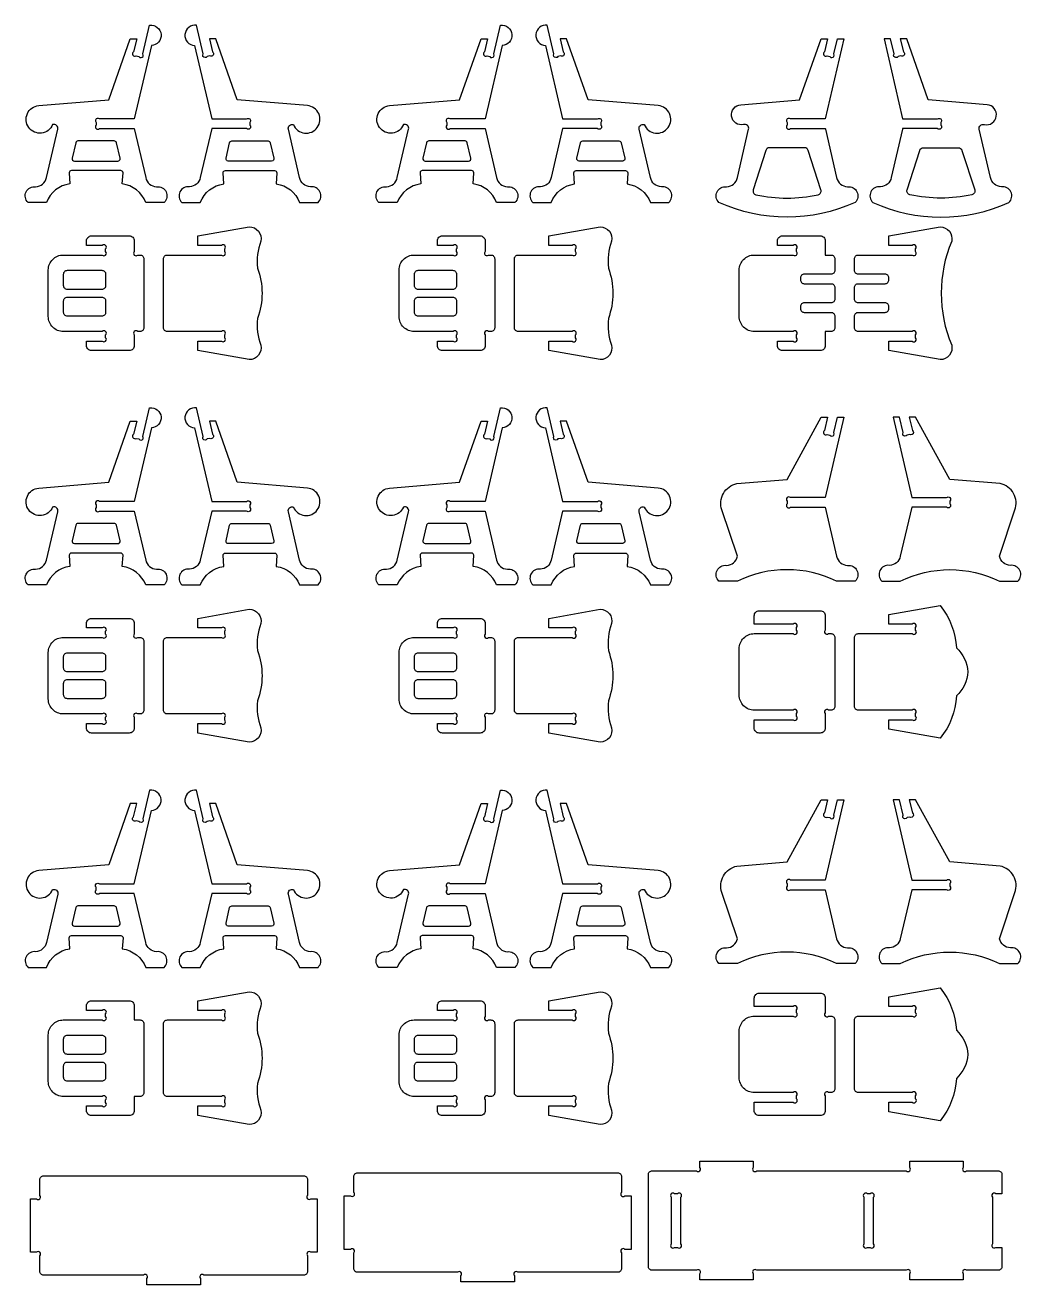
# Model space of a CAD drawing. Extents: x 4838.3 to 4880.7, y 1535.2 to 1561.9.
# Drawn here: x 4838.33 to 4851.35, y 1535.25 to 1551.71 of the extents above; entities that cross this region are included whole.
import ezdxf

# ---------------------------------------------------------------- set-up
doc = ezdxf.new("R2010")
doc.units = 0
doc.header["$MEASUREMENT"] = 0
doc.layers.add('LAYER1', color=18, linetype='CONTINUOUS')

msp = doc.modelspace()

# ---------------------------------------------------------------- linework, layer by layer
at = {"layer": 'LAYER1'}
for points in [[(4839.754, 1550.487), (4839.298, 1550.487, 1), (4839.254, 1550.443), (4839.254, 1550.425), (4839.254, 1550.406, 1), (4839.298, 1550.362), (4839.754, 1550.362), (4839.903, 1549.721, 0.343544), (4840.045, 1549.601, -0.729626), (4840.144, 1549.396), (4839.903, 1549.396, 0.693778), (4839.903, 1549.396, 0.271498), (4839.596, 1549.639), (4839.606, 1549.784, 0.394231), (4839.576, 1549.812), (4838.932, 1549.812, 0.394231), (4838.902, 1549.784), (4838.911, 1549.639, 0.271498), (4838.605, 1549.396), (4838.364, 1549.396, -0.729626), (4838.463, 1549.601, 0.343544), (4838.605, 1549.721), (4838.752, 1550.353, 0.616854), (4838.685, 1550.413, -0.585378), (4838.373, 1550.376, -0.585378), (4838.504, 1550.662), (4839.419, 1550.738), (4839.701, 1551.537), (4839.785, 1551.537), (4839.745, 1551.365, 1), (4839.778, 1551.312), (4839.814, 1551.304, 1), (4839.867, 1551.337), (4839.954, 1551.712, -0.427759), (4840.104, 1551.592, -0.427759), (4839.977, 1551.449)], [(4840.766, 1550.487), (4841.222, 1550.487, -1), (4841.266, 1550.443), (4841.266, 1550.425), (4841.266, 1550.406, -1), (4841.222, 1550.362), (4840.766, 1550.362), (4840.617, 1549.721, -0.343544), (4840.475, 1549.601, 0.729626), (4840.376, 1549.396), (4840.617, 1549.396, -0.693778), (4840.617, 1549.396, -0.271498), (4840.924, 1549.639), (4840.915, 1549.784, -0.394231), (4840.945, 1549.812), (4841.588, 1549.812, -0.394231), (4841.618, 1549.784), (4841.609, 1549.639, -0.271498), (4841.915, 1549.396), (4842.156, 1549.396, 0.729626), (4842.057, 1549.601, -0.343544), (4841.915, 1549.721), (4841.768, 1550.353, -0.616854), (4841.835, 1550.413, 0.585378), (4842.147, 1550.376, 0.585378), (4842.017, 1550.662), (4841.101, 1550.738), (4840.819, 1551.537), (4840.735, 1551.537), (4840.775, 1551.365, -1), (4840.742, 1551.312), (4840.706, 1551.304, -1), (4840.653, 1551.337), (4840.566, 1551.712, 0.427759), (4840.416, 1551.592, 0.427759), (4840.543, 1551.449)], [(4844.342, 1550.487), (4843.886, 1550.487, 1), (4843.842, 1550.443), (4843.842, 1550.425), (4843.842, 1550.406, 1), (4843.886, 1550.362), (4844.342, 1550.362), (4844.491, 1549.721, 0.343544), (4844.633, 1549.601, -0.729626), (4844.732, 1549.396), (4844.491, 1549.396, 0.693778), (4844.491, 1549.396, 0.271498), (4844.185, 1549.639), (4844.194, 1549.784, 0.394231), (4844.164, 1549.812), (4843.52, 1549.812, 0.394231), (4843.49, 1549.784), (4843.5, 1549.639, 0.271498), (4843.193, 1549.396), (4842.952, 1549.396, -0.729626), (4843.051, 1549.601, 0.343544), (4843.193, 1549.721), (4843.34, 1550.353, 0.616854), (4843.274, 1550.413, -0.585378), (4842.961, 1550.376, -0.585378), (4843.092, 1550.662), (4844.007, 1550.738), (4844.29, 1551.537), (4844.374, 1551.537), (4844.334, 1551.365, 1), (4844.367, 1551.312), (4844.402, 1551.304, 1), (4844.455, 1551.337), (4844.543, 1551.712, -0.427759), (4844.692, 1551.592, -0.427759), (4844.565, 1551.449)], [(4845.355, 1550.487), (4845.811, 1550.487, -1), (4845.855, 1550.443), (4845.855, 1550.425), (4845.855, 1550.406, -1), (4845.811, 1550.362), (4845.355, 1550.362), (4845.206, 1549.721, -0.343544), (4845.064, 1549.601, 0.729626), (4844.965, 1549.396), (4845.206, 1549.396, -0.693778), (4845.206, 1549.396, -0.271498), (4845.512, 1549.639), (4845.503, 1549.784, -0.394231), (4845.533, 1549.812), (4846.176, 1549.812, -0.394231), (4846.206, 1549.784), (4846.197, 1549.639, -0.271498), (4846.504, 1549.396), (4846.745, 1549.396, 0.729626), (4846.646, 1549.601, -0.343544), (4846.504, 1549.721), (4846.357, 1550.353, -0.616854), (4846.423, 1550.413, 0.585378), (4846.735, 1550.376, 0.585378), (4846.605, 1550.662), (4845.689, 1550.738), (4845.407, 1551.537), (4845.323, 1551.537), (4845.363, 1551.365, -1), (4845.33, 1551.312), (4845.294, 1551.304, -1), (4845.241, 1551.337), (4845.154, 1551.712, 0.427759), (4845.005, 1551.592, 0.427759), (4845.132, 1551.449)], [(4849.179, 1549.396, -0.216684), (4847.4, 1549.396, -0.729626), (4847.499, 1549.601, 0.343544), (4847.641, 1549.721), (4847.788, 1550.353, 0.616854), (4847.721, 1550.413, -0.432644), (4847.564, 1550.524, -0.432644), (4847.685, 1550.674), (4848.455, 1550.738), (4848.737, 1551.537), (4848.821, 1551.537), (4848.781, 1551.365, 1), (4848.814, 1551.312), (4848.85, 1551.304, 1), (4848.903, 1551.337), (4848.949, 1551.537), (4849.033, 1551.537), (4848.79, 1550.487), (4848.334, 1550.487, 1), (4848.29, 1550.443), (4848.29, 1550.406, 1), (4848.334, 1550.362), (4848.79, 1550.362, 0.04526), (4848.792, 1550.353), (4848.938, 1549.721, 0.343544), (4849.081, 1549.601, -0.729626)], [(4849.412, 1549.396, 0.216684), (4851.192, 1549.396, 0.729626), (4851.093, 1549.601, -0.343544), (4850.951, 1549.721), (4850.804, 1550.353, -0.616854), (4850.871, 1550.413, 0.432644), (4851.027, 1550.524, 0.432644), (4850.906, 1550.674), (4850.137, 1550.738), (4849.855, 1551.537), (4849.771, 1551.537), (4849.811, 1551.365, -1), (4849.778, 1551.312), (4849.742, 1551.304, -1), (4849.689, 1551.337), (4849.642, 1551.537), (4849.558, 1551.537), (4849.802, 1550.487), (4850.258, 1550.487, -1), (4850.302, 1550.443), (4850.302, 1550.406, -1), (4850.258, 1550.362), (4849.802, 1550.362, -0.04526), (4849.8, 1550.353), (4849.653, 1549.721, -0.343544), (4849.511, 1549.601, 0.729626)], [(4839.254, 1550.2), (4839.017, 1550.2, 0.348878), (4838.988, 1550.177), (4838.941, 1549.974, 0.482714), (4838.97, 1549.937), (4839.538, 1549.937, 0.216532), (4839.56, 1549.947, 0.240993), (4839.567, 1549.974), (4839.52, 1550.177, 0.348878), (4839.491, 1550.2)], [(4841.266, 1550.2), (4841.503, 1550.2, -0.348878), (4841.532, 1550.177), (4841.58, 1549.974, -0.482714), (4841.55, 1549.937), (4840.982, 1549.937, -0.216532), (4840.96, 1549.947, -0.240993), (4840.953, 1549.974), (4841, 1550.177, -0.348878), (4841.029, 1550.2)], [(4843.842, 1550.2), (4843.605, 1550.2, 0.348878), (4843.576, 1550.177), (4843.529, 1549.974, 0.482714), (4843.558, 1549.937), (4844.126, 1549.937, 0.216532), (4844.149, 1549.947, 0.240993), (4844.155, 1549.974), (4844.108, 1550.177, 0.348878), (4844.079, 1550.2)], [(4845.855, 1550.2), (4846.092, 1550.2, -0.348878), (4846.121, 1550.177), (4846.168, 1549.974, -0.482714), (4846.139, 1549.937), (4845.571, 1549.937, -0.216532), (4845.548, 1549.947, -0.240993), (4845.541, 1549.974), (4845.589, 1550.177, -0.348878), (4845.618, 1550.2)], [(4848.732, 1549.561), (4848.566, 1550.077, 0.325785), (4848.518, 1550.112), (4848.061, 1550.112, 0.325785), (4848.013, 1550.077), (4847.847, 1549.561, 0.442618), (4847.884, 1549.497, 0.107932), (4848.695, 1549.497, 0.442618)], [(4849.86, 1549.561), (4850.026, 1550.077, -0.325785), (4850.073, 1550.112), (4850.531, 1550.112, -0.325785), (4850.578, 1550.077), (4850.744, 1549.561, -0.442618), (4850.707, 1549.497, -0.107932), (4849.897, 1549.497, -0.442618)], [(4840.136, 1548.209), (4840.136, 1548.659, -0.414214), (4840.186, 1548.709), (4840.892, 1548.709, 1), (4840.936, 1548.753), (4840.936, 1548.79, 1), (4840.892, 1548.834), (4840.586, 1548.834), (4840.586, 1548.959), (4841.257, 1549.077, -0.480696), (4841.408, 1548.89, 0.114725), (4841.365, 1548.538, -0.088383), (4841.424, 1548.209, -0.088383), (4841.365, 1547.88, 0.114725), (4841.408, 1547.529, -0.480696), (4841.257, 1547.341), (4840.586, 1547.459), (4840.586, 1547.584), (4840.892, 1547.584, 1), (4840.936, 1547.628), (4840.936, 1547.665, 1), (4840.892, 1547.709), (4840.186, 1547.709, -0.414214), (4840.136, 1547.759)], [(4844.724, 1548.209), (4844.724, 1548.659, -0.414214), (4844.774, 1548.709), (4845.48, 1548.709, 1), (4845.524, 1548.753), (4845.524, 1548.79, 1), (4845.48, 1548.834), (4845.174, 1548.834), (4845.174, 1548.959), (4845.846, 1549.077, -0.480696), (4845.996, 1548.89, 0.114725), (4845.953, 1548.538, -0.088383), (4846.012, 1548.209, -0.088383), (4845.953, 1547.88, 0.114725), (4845.996, 1547.529, -0.480696), (4845.846, 1547.341), (4845.174, 1547.459), (4845.174, 1547.584), (4845.48, 1547.584, 1), (4845.524, 1547.628), (4845.524, 1547.665, 1), (4845.48, 1547.709), (4844.774, 1547.709, -0.414214), (4844.724, 1547.759)], [(4850.443, 1547.529, -0.480696), (4850.293, 1547.341), (4849.622, 1547.459), (4849.622, 1547.584), (4849.927, 1547.584, 1), (4849.972, 1547.628), (4849.972, 1547.665, 1), (4849.927, 1547.709), (4849.222, 1547.709, -0.414214), (4849.172, 1547.759), (4849.172, 1547.909, -0.414214), (4849.222, 1547.959), (4849.572, 1547.959, 0.414214), (4849.622, 1548.009), (4849.622, 1548.034, 0.414214), (4849.572, 1548.084), (4849.222, 1548.084, -0.414214), (4849.172, 1548.134), (4849.172, 1548.209), (4849.172, 1548.284, -0.414214), (4849.222, 1548.334), (4849.572, 1548.334, 0.414214), (4849.622, 1548.384), (4849.622, 1548.409, 0.414214), (4849.572, 1548.459), (4849.222, 1548.459, -0.414214), (4849.172, 1548.509), (4849.172, 1548.659, -0.414214), (4849.222, 1548.709), (4849.927, 1548.709, 1), (4849.972, 1548.753), (4849.972, 1548.79, 1), (4849.927, 1548.834), (4849.622, 1548.834), (4849.622, 1548.959), (4850.293, 1549.077, -0.480696), (4850.443, 1548.89, 0.200144)], [(4838.825, 1548.709), (4839.335, 1548.709, 1), (4839.379, 1548.753), (4839.379, 1548.79, 1), (4839.335, 1548.834), (4839.129, 1548.834), (4839.129, 1548.894, -0.414214), (4839.194, 1548.959), (4839.688, 1548.959, -0.414214), (4839.754, 1548.894), (4839.754, 1548.753, 1), (4839.798, 1548.709), (4839.829, 1548.709, -0.414214), (4839.879, 1548.659), (4839.879, 1547.759, -0.414214), (4839.829, 1547.709), (4839.798, 1547.709, 1), (4839.754, 1547.665), (4839.754, 1547.525, -0.414214), (4839.688, 1547.459), (4839.194, 1547.459, -0.414214), (4839.129, 1547.525), (4839.129, 1547.584), (4839.335, 1547.584, 1), (4839.379, 1547.628), (4839.379, 1547.665, 1), (4839.335, 1547.709), (4838.825, 1547.709, -0.414214), (4838.629, 1547.905), (4838.629, 1548.513, -0.414214)], [(4843.413, 1548.709), (4843.923, 1548.709, 1), (4843.967, 1548.753), (4843.967, 1548.79, 1), (4843.923, 1548.834), (4843.717, 1548.834), (4843.717, 1548.894, -0.414214), (4843.783, 1548.959), (4844.277, 1548.959, -0.414214), (4844.342, 1548.894), (4844.342, 1548.753, 1), (4844.386, 1548.709), (4844.417, 1548.709, -0.414214), (4844.467, 1548.659), (4844.467, 1547.759, -0.414214), (4844.417, 1547.709), (4844.386, 1547.709, 1), (4844.342, 1547.665), (4844.342, 1547.525, -0.414214), (4844.277, 1547.459), (4843.783, 1547.459, -0.414214), (4843.717, 1547.525), (4843.717, 1547.584), (4843.923, 1547.584, 1), (4843.967, 1547.628), (4843.967, 1547.665, 1), (4843.923, 1547.709), (4843.413, 1547.709, -0.414214), (4843.217, 1547.905), (4843.217, 1548.513, -0.414214)], [(4848.915, 1548.659), (4848.915, 1548.509, -0.414214), (4848.865, 1548.459), (4848.515, 1548.459, 0.414214), (4848.465, 1548.409), (4848.465, 1548.384, 0.414214), (4848.515, 1548.334), (4848.865, 1548.334, -0.414214), (4848.915, 1548.284), (4848.915, 1548.209), (4848.915, 1548.134, -0.414214), (4848.865, 1548.084), (4848.515, 1548.084, 0.414214), (4848.465, 1548.034), (4848.465, 1548.009, 0.414214), (4848.515, 1547.959), (4848.865, 1547.959, -0.414214), (4848.915, 1547.909), (4848.915, 1547.759, -0.414214), (4848.865, 1547.709), (4848.79, 1547.709), (4848.79, 1547.525, -0.414214), (4848.724, 1547.459), (4848.23, 1547.459, -0.414214), (4848.165, 1547.525), (4848.165, 1547.584), (4848.37, 1547.584, 1), (4848.415, 1547.628), (4848.415, 1547.665, 1), (4848.37, 1547.709), (4847.861, 1547.709, -0.414214), (4847.665, 1547.905), (4847.665, 1548.513, -0.414214), (4847.861, 1548.709), (4848.37, 1548.709, 1), (4848.415, 1548.753), (4848.415, 1548.79, 1), (4848.37, 1548.834), (4848.165, 1548.834), (4848.165, 1548.894, -0.414214), (4848.23, 1548.959), (4848.724, 1548.959, -0.414214), (4848.79, 1548.894), (4848.79, 1548.709), (4848.865, 1548.709, -0.414214)], [(4839.379, 1548.459), (4839.379, 1548.309, -0.414214), (4839.329, 1548.259), (4838.879, 1548.259, -0.414214), (4838.829, 1548.309), (4838.829, 1548.459, -0.414214), (4838.879, 1548.509), (4839.329, 1548.509, -0.414214)], [(4843.967, 1548.459), (4843.967, 1548.309, -0.414214), (4843.917, 1548.259), (4843.467, 1548.259, -0.414214), (4843.417, 1548.309), (4843.417, 1548.459, -0.414214), (4843.467, 1548.509), (4843.917, 1548.509, -0.414214)], [(4839.379, 1548.109), (4839.379, 1547.959, -0.414214), (4839.329, 1547.909), (4838.879, 1547.909, -0.414214), (4838.829, 1547.959), (4838.829, 1548.109, -0.414214), (4838.879, 1548.159), (4839.329, 1548.159, -0.414214)], [(4843.967, 1548.109), (4843.967, 1547.959, -0.414214), (4843.917, 1547.909), (4843.467, 1547.909, -0.414214), (4843.417, 1547.959), (4843.417, 1548.109, -0.414214), (4843.467, 1548.159), (4843.917, 1548.159, -0.414214)], [(4839.754, 1545.487), (4839.298, 1545.487, 1), (4839.254, 1545.443), (4839.254, 1545.425), (4839.254, 1545.406, 1), (4839.298, 1545.362), (4839.754, 1545.362), (4839.903, 1544.721, 0.343544), (4840.045, 1544.601, -0.729626), (4840.144, 1544.396), (4839.903, 1544.396, 0.693778), (4839.903, 1544.396, 0.271498), (4839.596, 1544.639), (4839.606, 1544.784, 0.394231), (4839.576, 1544.812), (4838.932, 1544.812, 0.394231), (4838.902, 1544.784), (4838.911, 1544.639, 0.271498), (4838.605, 1544.396), (4838.364, 1544.396, -0.729626), (4838.463, 1544.601, 0.343544), (4838.605, 1544.721), (4838.752, 1545.353, 0.616854), (4838.685, 1545.413, -0.585378), (4838.373, 1545.376, -0.585378), (4838.504, 1545.662), (4839.419, 1545.738), (4839.701, 1546.537), (4839.785, 1546.537), (4839.745, 1546.365, 1), (4839.778, 1546.312), (4839.814, 1546.304, 1), (4839.867, 1546.337), (4839.954, 1546.712, -0.427759), (4840.104, 1546.592, -0.427759), (4839.977, 1546.449)], [(4840.766, 1545.487), (4841.222, 1545.487, -1), (4841.266, 1545.443), (4841.266, 1545.425), (4841.266, 1545.406, -1), (4841.222, 1545.362), (4840.766, 1545.362), (4840.617, 1544.721, -0.343544), (4840.475, 1544.601, 0.729626), (4840.376, 1544.396), (4840.617, 1544.396, -0.693778), (4840.617, 1544.396, -0.271498), (4840.924, 1544.639), (4840.915, 1544.784, -0.394231), (4840.945, 1544.812), (4841.588, 1544.812, -0.394231), (4841.618, 1544.784), (4841.609, 1544.639, -0.271498), (4841.915, 1544.396), (4842.156, 1544.396, 0.729626), (4842.057, 1544.601, -0.343544), (4841.915, 1544.721), (4841.768, 1545.353, -0.616854), (4841.835, 1545.413, 0.585378), (4842.147, 1545.376, 0.585378), (4842.017, 1545.662), (4841.101, 1545.738), (4840.819, 1546.537), (4840.735, 1546.537), (4840.775, 1546.365, -1), (4840.742, 1546.312), (4840.706, 1546.304, -1), (4840.653, 1546.337), (4840.566, 1546.712, 0.427759), (4840.416, 1546.592, 0.427759), (4840.543, 1546.449)], [(4844.342, 1545.487), (4843.886, 1545.487, 1), (4843.842, 1545.443), (4843.842, 1545.425), (4843.842, 1545.406, 1), (4843.886, 1545.362), (4844.342, 1545.362), (4844.491, 1544.721, 0.343544), (4844.633, 1544.601, -0.729626), (4844.732, 1544.396), (4844.491, 1544.396, 0.693778), (4844.491, 1544.396, 0.271498), (4844.185, 1544.639), (4844.194, 1544.784, 0.394231), (4844.164, 1544.812), (4843.52, 1544.812, 0.394231), (4843.49, 1544.784), (4843.5, 1544.639, 0.271498), (4843.193, 1544.396), (4842.952, 1544.396, -0.729626), (4843.051, 1544.601, 0.343544), (4843.193, 1544.721), (4843.34, 1545.353, 0.616854), (4843.274, 1545.413, -0.585378), (4842.961, 1545.376, -0.585378), (4843.092, 1545.662), (4844.007, 1545.738), (4844.29, 1546.537), (4844.374, 1546.537), (4844.334, 1546.365, 1), (4844.367, 1546.312), (4844.402, 1546.304, 1), (4844.455, 1546.337), (4844.543, 1546.712, -0.427759), (4844.692, 1546.592, -0.427759), (4844.565, 1546.449)], [(4845.355, 1545.487), (4845.811, 1545.487, -1), (4845.855, 1545.443), (4845.855, 1545.425), (4845.855, 1545.406, -1), (4845.811, 1545.362), (4845.355, 1545.362), (4845.206, 1544.721, -0.343544), (4845.064, 1544.601, 0.729626), (4844.965, 1544.396), (4845.206, 1544.396, -0.693778), (4845.206, 1544.396, -0.271498), (4845.512, 1544.639), (4845.503, 1544.784, -0.394231), (4845.533, 1544.812), (4846.176, 1544.812, -0.394231), (4846.206, 1544.784), (4846.197, 1544.639, -0.271498), (4846.504, 1544.396), (4846.745, 1544.396, 0.729626), (4846.646, 1544.601, -0.343544), (4846.504, 1544.721), (4846.357, 1545.353, -0.616854), (4846.423, 1545.413, 0.585378), (4846.735, 1545.376, 0.585378), (4846.605, 1545.662), (4845.689, 1545.738), (4845.407, 1546.537), (4845.323, 1546.537), (4845.363, 1546.365, -1), (4845.33, 1546.312), (4845.294, 1546.304, -1), (4845.241, 1546.337), (4845.154, 1546.712, 0.427759), (4845.005, 1546.592, 0.427759), (4845.132, 1546.449)], [(4848.79, 1545.537), (4848.334, 1545.537, 1), (4848.29, 1545.493), (4848.29, 1545.475), (4848.29, 1545.456, 1), (4848.334, 1545.412), (4848.79, 1545.412), (4848.938, 1544.771, 0.343544), (4849.081, 1544.651, -0.729626), (4849.179, 1544.446), (4848.938, 1544.446, 0.230289), (4847.641, 1544.446), (4847.4, 1544.446, -0.729626), (4847.499, 1544.651, 0.343544), (4847.641, 1544.771), (4847.438, 1545.376, -0.456332), (4847.634, 1545.72), (4848.29, 1545.775), (4848.737, 1546.587), (4848.821, 1546.587), (4848.781, 1546.415, 1), (4848.814, 1546.362), (4848.85, 1546.354, 1), (4848.903, 1546.387), (4848.949, 1546.587), (4849.033, 1546.587)], [(4849.92, 1545.537), (4850.376, 1545.537, -1), (4850.42, 1545.493), (4850.42, 1545.475), (4850.42, 1545.456, -1), (4850.376, 1545.412), (4849.92, 1545.412), (4849.771, 1544.771, -0.343544), (4849.629, 1544.651, 0.729626), (4849.53, 1544.446), (4849.771, 1544.446, -0.230289), (4851.069, 1544.446), (4851.31, 1544.446, 0.729626), (4851.211, 1544.651, -0.343544), (4851.069, 1544.771), (4851.271, 1545.376, 0.456332), (4851.076, 1545.72), (4850.42, 1545.775), (4849.972, 1546.587), (4849.889, 1546.587), (4849.929, 1546.415, -1), (4849.895, 1546.362), (4849.86, 1546.354, -1), (4849.807, 1546.387), (4849.76, 1546.587), (4849.676, 1546.587)], [(4839.254, 1545.2), (4839.017, 1545.2, 0.348878), (4838.988, 1545.177), (4838.941, 1544.974, 0.482714), (4838.97, 1544.937), (4839.538, 1544.937, 0.216532), (4839.56, 1544.947, 0.240993), (4839.567, 1544.974), (4839.52, 1545.177, 0.348878), (4839.491, 1545.2)], [(4841.266, 1545.2), (4841.503, 1545.2, -0.348878), (4841.532, 1545.177), (4841.58, 1544.974, -0.482714), (4841.55, 1544.937), (4840.982, 1544.937, -0.216532), (4840.96, 1544.947, -0.240993), (4840.953, 1544.974), (4841, 1545.177, -0.348878), (4841.029, 1545.2)], [(4843.842, 1545.2), (4843.605, 1545.2, 0.348878), (4843.576, 1545.177), (4843.529, 1544.974, 0.482714), (4843.558, 1544.937), (4844.126, 1544.937, 0.216532), (4844.149, 1544.947, 0.240993), (4844.155, 1544.974), (4844.108, 1545.177, 0.348878), (4844.079, 1545.2)], [(4845.855, 1545.2), (4846.092, 1545.2, -0.348878), (4846.121, 1545.177), (4846.168, 1544.974, -0.482714), (4846.139, 1544.937), (4845.571, 1544.937, -0.216532), (4845.548, 1544.947, -0.240993), (4845.541, 1544.974), (4845.589, 1545.177, -0.348878), (4845.618, 1545.2)], [(4850.293, 1542.391), (4849.622, 1542.509), (4849.622, 1542.634), (4849.927, 1542.634, 1), (4849.972, 1542.678), (4849.972, 1542.715, 1), (4849.927, 1542.759), (4849.222, 1542.759, -0.414214), (4849.172, 1542.809), (4849.172, 1543.259), (4849.172, 1543.709, -0.414214), (4849.222, 1543.759), (4849.927, 1543.759, 1), (4849.972, 1543.803), (4849.972, 1543.84, 1), (4849.927, 1543.884), (4849.622, 1543.884), (4849.622, 1544.009), (4850.293, 1544.127, -0.157436), (4850.505, 1543.574, -0.191506), (4850.653, 1543.259, -0.191506), (4850.505, 1542.944, -0.157436)], [(4838.825, 1543.709), (4839.335, 1543.709, 1), (4839.379, 1543.753), (4839.379, 1543.79, 1), (4839.335, 1543.834), (4839.129, 1543.834), (4839.129, 1543.894, -0.414214), (4839.194, 1543.959), (4839.688, 1543.959, -0.414214), (4839.754, 1543.894), (4839.754, 1543.753, 1), (4839.798, 1543.709), (4839.829, 1543.709, -0.414214), (4839.879, 1543.659), (4839.879, 1542.759, -0.414214), (4839.829, 1542.709), (4839.798, 1542.709, 1), (4839.754, 1542.665), (4839.754, 1542.525, -0.414214), (4839.688, 1542.459), (4839.194, 1542.459, -0.414214), (4839.129, 1542.525), (4839.129, 1542.584), (4839.335, 1542.584, 1), (4839.379, 1542.628), (4839.379, 1542.665, 1), (4839.335, 1542.709), (4838.825, 1542.709, -0.414214), (4838.629, 1542.905), (4838.629, 1543.513, -0.414214)], [(4840.136, 1543.209), (4840.136, 1543.659, -0.414214), (4840.186, 1543.709), (4840.892, 1543.709, 1), (4840.936, 1543.753), (4840.936, 1543.79, 1), (4840.892, 1543.834), (4840.586, 1543.834), (4840.586, 1543.959), (4841.257, 1544.077, -0.480696), (4841.408, 1543.89, 0.114725), (4841.365, 1543.538, -0.088383), (4841.424, 1543.209, -0.088383), (4841.365, 1542.88, 0.114725), (4841.408, 1542.529, -0.480696), (4841.257, 1542.341), (4840.586, 1542.459), (4840.586, 1542.584), (4840.892, 1542.584, 1), (4840.936, 1542.628), (4840.936, 1542.665, 1), (4840.892, 1542.709), (4840.186, 1542.709, -0.414214), (4840.136, 1542.759)], [(4843.413, 1543.709), (4843.923, 1543.709, 1), (4843.967, 1543.753), (4843.967, 1543.79, 1), (4843.923, 1543.834), (4843.717, 1543.834), (4843.717, 1543.894, -0.414214), (4843.783, 1543.959), (4844.277, 1543.959, -0.414214), (4844.342, 1543.894), (4844.342, 1543.753, 1), (4844.386, 1543.709), (4844.417, 1543.709, -0.414214), (4844.467, 1543.659), (4844.467, 1542.759, -0.414214), (4844.417, 1542.709), (4844.386, 1542.709, 1), (4844.342, 1542.665), (4844.342, 1542.525, -0.414214), (4844.277, 1542.459), (4843.783, 1542.459, -0.414214), (4843.717, 1542.525), (4843.717, 1542.584), (4843.923, 1542.584, 1), (4843.967, 1542.628), (4843.967, 1542.665, 1), (4843.923, 1542.709), (4843.413, 1542.709, -0.414214), (4843.217, 1542.905), (4843.217, 1543.513, -0.414214)], [(4844.724, 1543.209), (4844.724, 1543.659, -0.414214), (4844.774, 1543.709), (4845.48, 1543.709, 1), (4845.524, 1543.753), (4845.524, 1543.79, 1), (4845.48, 1543.834), (4845.174, 1543.834), (4845.174, 1543.959), (4845.846, 1544.077, -0.480696), (4845.996, 1543.89, 0.114725), (4845.953, 1543.538, -0.088383), (4846.012, 1543.209, -0.088383), (4845.953, 1542.88, 0.114725), (4845.996, 1542.529, -0.480696), (4845.846, 1542.341), (4845.174, 1542.459), (4845.174, 1542.584), (4845.48, 1542.584, 1), (4845.524, 1542.628), (4845.524, 1542.665, 1), (4845.48, 1542.709), (4844.774, 1542.709, -0.414214), (4844.724, 1542.759)], [(4847.861, 1543.759), (4848.37, 1543.759, 1), (4848.415, 1543.803), (4848.415, 1543.84, 1), (4848.37, 1543.884), (4847.861, 1543.884), (4847.861, 1543.994, -0.414214), (4847.926, 1544.059), (4848.724, 1544.059, -0.414214), (4848.79, 1543.994), (4848.79, 1543.803, 1), (4848.834, 1543.759), (4848.865, 1543.759, -0.414214), (4848.915, 1543.709), (4848.915, 1542.809, -0.414214), (4848.865, 1542.759), (4848.834, 1542.759, 1), (4848.79, 1542.715), (4848.79, 1542.525, -0.414214), (4848.724, 1542.459), (4847.926, 1542.459, -0.414214), (4847.861, 1542.525), (4847.861, 1542.634), (4848.37, 1542.634, 1), (4848.415, 1542.678), (4848.415, 1542.715, 1), (4848.37, 1542.759), (4847.861, 1542.759, -0.414214), (4847.665, 1542.955), (4847.665, 1543.563, -0.414214)], [(4839.379, 1543.459), (4839.379, 1543.309, -0.414214), (4839.329, 1543.259), (4838.879, 1543.259, -0.414214), (4838.829, 1543.309), (4838.829, 1543.459, -0.414214), (4838.879, 1543.509), (4839.329, 1543.509, -0.414214)], [(4843.967, 1543.459), (4843.967, 1543.309, -0.414214), (4843.917, 1543.259), (4843.467, 1543.259, -0.414214), (4843.417, 1543.309), (4843.417, 1543.459, -0.414214), (4843.467, 1543.509), (4843.917, 1543.509, -0.414214)], [(4839.379, 1543.109), (4839.379, 1542.959, -0.414214), (4839.329, 1542.909), (4838.879, 1542.909, -0.414214), (4838.829, 1542.959), (4838.829, 1543.109, -0.414214), (4838.879, 1543.159), (4839.329, 1543.159, -0.414214)], [(4843.967, 1543.109), (4843.967, 1542.959, -0.414214), (4843.917, 1542.909), (4843.467, 1542.909, -0.414214), (4843.417, 1542.959), (4843.417, 1543.109, -0.414214), (4843.467, 1543.159), (4843.917, 1543.159, -0.414214)], [(4839.754, 1540.362), (4839.298, 1540.362, -1), (4839.254, 1540.406), (4839.254, 1540.443, -1), (4839.298, 1540.487), (4839.754, 1540.487), (4839.977, 1541.449, 0.427759), (4840.104, 1541.592, 0.427759), (4839.954, 1541.712), (4839.867, 1541.337, -1), (4839.814, 1541.304), (4839.778, 1541.312, -1), (4839.745, 1541.365), (4839.785, 1541.537), (4839.701, 1541.537), (4839.419, 1540.738), (4838.504, 1540.662, 0.585378), (4838.373, 1540.376, 0.585378), (4838.685, 1540.413, -0.616854), (4838.752, 1540.353), (4838.605, 1539.721, -0.343544), (4838.463, 1539.601, 0.729626), (4838.364, 1539.396), (4838.605, 1539.396, -0.271498), (4838.911, 1539.639), (4838.902, 1539.784, -0.394231), (4838.932, 1539.812), (4839.576, 1539.812, -0.394231), (4839.606, 1539.784), (4839.596, 1539.639, -0.271498), (4839.903, 1539.396, -0.693778), (4839.903, 1539.396), (4840.144, 1539.396, 0.729626), (4840.045, 1539.601, -0.343544), (4839.903, 1539.721)], [(4840.766, 1540.487), (4841.222, 1540.487, -1), (4841.266, 1540.443), (4841.266, 1540.425), (4841.266, 1540.406, -1), (4841.222, 1540.362), (4840.766, 1540.362), (4840.617, 1539.721, -0.343544), (4840.475, 1539.601, 0.729626), (4840.376, 1539.396), (4840.617, 1539.396, -0.693778), (4840.617, 1539.396, -0.271498), (4840.924, 1539.639), (4840.915, 1539.784, -0.394231), (4840.945, 1539.812), (4841.588, 1539.812, -0.394231), (4841.618, 1539.784), (4841.609, 1539.639, -0.271498), (4841.915, 1539.396), (4842.156, 1539.396, 0.729626), (4842.057, 1539.601, -0.343544), (4841.915, 1539.721), (4841.768, 1540.353, -0.616854), (4841.835, 1540.413, 0.585378), (4842.147, 1540.376, 0.585378), (4842.017, 1540.662), (4841.101, 1540.738), (4840.819, 1541.537), (4840.735, 1541.537), (4840.775, 1541.365, -1), (4840.742, 1541.312), (4840.706, 1541.304, -1), (4840.653, 1541.337), (4840.566, 1541.712, 0.427759), (4840.416, 1541.592, 0.427759), (4840.543, 1541.449)], [(4844.342, 1540.487), (4843.886, 1540.487, 1), (4843.842, 1540.443), (4843.842, 1540.425), (4843.842, 1540.406, 1), (4843.886, 1540.362), (4844.342, 1540.362), (4844.491, 1539.721, 0.343544), (4844.633, 1539.601, -0.729626), (4844.732, 1539.396), (4844.491, 1539.396, 0.693778), (4844.491, 1539.396, 0.271498), (4844.185, 1539.639), (4844.194, 1539.784, 0.394231), (4844.164, 1539.812), (4843.52, 1539.812, 0.394231), (4843.49, 1539.784), (4843.5, 1539.639, 0.271498), (4843.193, 1539.396), (4842.952, 1539.396, -0.729626), (4843.051, 1539.601, 0.343544), (4843.193, 1539.721), (4843.34, 1540.353, 0.616854), (4843.274, 1540.413, -0.585378), (4842.961, 1540.376, -0.585378), (4843.092, 1540.662), (4844.007, 1540.738), (4844.29, 1541.537), (4844.374, 1541.537), (4844.334, 1541.365, 1), (4844.367, 1541.312), (4844.402, 1541.304, 1), (4844.455, 1541.337), (4844.543, 1541.712, -0.427759), (4844.692, 1541.592, -0.427759), (4844.565, 1541.449)], [(4845.355, 1540.487), (4845.811, 1540.487, -1), (4845.855, 1540.443), (4845.855, 1540.425), (4845.855, 1540.406, -1), (4845.811, 1540.362), (4845.355, 1540.362), (4845.206, 1539.721, -0.343544), (4845.064, 1539.601, 0.729626), (4844.965, 1539.396), (4845.206, 1539.396, -0.693778), (4845.206, 1539.396, -0.271498), (4845.512, 1539.639), (4845.503, 1539.784, -0.394231), (4845.533, 1539.812), (4846.176, 1539.812, -0.394231), (4846.206, 1539.784), (4846.197, 1539.639, -0.271498), (4846.504, 1539.396), (4846.745, 1539.396, 0.729626), (4846.646, 1539.601, -0.343544), (4846.504, 1539.721), (4846.357, 1540.353, -0.616854), (4846.423, 1540.413, 0.585378), (4846.735, 1540.376, 0.585378), (4846.605, 1540.662), (4845.689, 1540.738), (4845.407, 1541.537), (4845.323, 1541.537), (4845.363, 1541.365, -1), (4845.33, 1541.312), (4845.294, 1541.304, -1), (4845.241, 1541.337), (4845.154, 1541.712, 0.427759), (4845.005, 1541.592, 0.427759), (4845.132, 1541.449)], [(4848.79, 1540.537), (4848.334, 1540.537, 1), (4848.29, 1540.493), (4848.29, 1540.475), (4848.29, 1540.456, 1), (4848.334, 1540.412), (4848.79, 1540.412), (4848.938, 1539.771, 0.343544), (4849.081, 1539.651, -0.729626), (4849.179, 1539.446), (4848.938, 1539.446, 0.230289), (4847.641, 1539.446), (4847.4, 1539.446, -0.729626), (4847.499, 1539.651, 0.343544), (4847.641, 1539.771), (4847.438, 1540.376, -0.456332), (4847.634, 1540.72), (4848.29, 1540.775), (4848.737, 1541.587), (4848.821, 1541.587), (4848.781, 1541.415, 1), (4848.814, 1541.362), (4848.85, 1541.354, 1), (4848.903, 1541.387), (4848.949, 1541.587), (4849.033, 1541.587)], [(4849.92, 1540.537), (4850.376, 1540.537, -1), (4850.42, 1540.493), (4850.42, 1540.475), (4850.42, 1540.456, -1), (4850.376, 1540.412), (4849.92, 1540.412), (4849.771, 1539.771, -0.343544), (4849.629, 1539.651, 0.729626), (4849.53, 1539.446), (4849.771, 1539.446, -0.230289), (4851.069, 1539.446), (4851.31, 1539.446, 0.729626), (4851.211, 1539.651, -0.343544), (4851.069, 1539.771), (4851.271, 1540.376, 0.456332), (4851.076, 1540.72), (4850.42, 1540.775), (4849.972, 1541.587), (4849.889, 1541.587), (4849.929, 1541.415, -1), (4849.895, 1541.362), (4849.86, 1541.354, -1), (4849.807, 1541.387), (4849.76, 1541.587), (4849.676, 1541.587)], [(4839.254, 1540.2), (4839.017, 1540.2, 0.348878), (4838.988, 1540.177), (4838.941, 1539.974, 0.482714), (4838.97, 1539.937), (4839.538, 1539.937, 0.216532), (4839.56, 1539.947, 0.240993), (4839.567, 1539.974), (4839.52, 1540.177, 0.348878), (4839.491, 1540.2)], [(4841.266, 1540.2), (4841.503, 1540.2, -0.348878), (4841.532, 1540.177), (4841.58, 1539.974, -0.482714), (4841.55, 1539.937), (4840.982, 1539.937, -0.216532), (4840.96, 1539.947, -0.240993), (4840.953, 1539.974), (4841, 1540.177, -0.348878), (4841.029, 1540.2)], [(4843.842, 1540.2), (4843.605, 1540.2, 0.348878), (4843.576, 1540.177), (4843.529, 1539.974, 0.482714), (4843.558, 1539.937), (4844.126, 1539.937, 0.216532), (4844.149, 1539.947, 0.240993), (4844.155, 1539.974), (4844.108, 1540.177, 0.348878), (4844.079, 1540.2)], [(4845.855, 1540.2), (4846.092, 1540.2, -0.348878), (4846.121, 1540.177), (4846.168, 1539.974, -0.482714), (4846.139, 1539.937), (4845.571, 1539.937, -0.216532), (4845.548, 1539.947, -0.240993), (4845.541, 1539.974), (4845.589, 1540.177, -0.348878), (4845.618, 1540.2)], [(4840.136, 1538.209), (4840.136, 1538.659, -0.414214), (4840.186, 1538.709), (4840.892, 1538.709, 1), (4840.936, 1538.753), (4840.936, 1538.79, 1), (4840.892, 1538.834), (4840.586, 1538.834), (4840.586, 1538.959), (4841.257, 1539.077, -0.480696), (4841.408, 1538.89, 0.114725), (4841.365, 1538.538, -0.088383), (4841.424, 1538.209, -0.088383), (4841.365, 1537.88, 0.114725), (4841.408, 1537.529, -0.480696), (4841.257, 1537.341), (4840.586, 1537.459), (4840.586, 1537.584), (4840.892, 1537.584, 1), (4840.936, 1537.628), (4840.936, 1537.665, 1), (4840.892, 1537.709), (4840.186, 1537.709, -0.414214), (4840.136, 1537.759)], [(4844.724, 1538.209), (4844.724, 1538.659, -0.414214), (4844.774, 1538.709), (4845.48, 1538.709, 1), (4845.524, 1538.753), (4845.524, 1538.79, 1), (4845.48, 1538.834), (4845.174, 1538.834), (4845.174, 1538.959), (4845.846, 1539.077, -0.480696), (4845.996, 1538.89, 0.114725), (4845.953, 1538.538, -0.088383), (4846.012, 1538.209, -0.088383), (4845.953, 1537.88, 0.114725), (4845.996, 1537.529, -0.480696), (4845.846, 1537.341), (4845.174, 1537.459), (4845.174, 1537.584), (4845.48, 1537.584, 1), (4845.524, 1537.628), (4845.524, 1537.665, 1), (4845.48, 1537.709), (4844.774, 1537.709, -0.414214), (4844.724, 1537.759)], [(4847.861, 1538.759), (4848.37, 1538.759, 1), (4848.415, 1538.803), (4848.415, 1538.84, 1), (4848.37, 1538.884), (4847.861, 1538.884), (4847.861, 1538.994, -0.414214), (4847.926, 1539.059), (4848.724, 1539.059, -0.414214), (4848.79, 1538.994), (4848.79, 1538.803, 1), (4848.834, 1538.759), (4848.865, 1538.759, -0.414214), (4848.915, 1538.709), (4848.915, 1537.809, -0.414214), (4848.865, 1537.759), (4848.834, 1537.759, 1), (4848.79, 1537.715), (4848.79, 1537.525, -0.414214), (4848.724, 1537.459), (4847.926, 1537.459, -0.414214), (4847.861, 1537.525), (4847.861, 1537.634), (4848.37, 1537.634, 1), (4848.415, 1537.678), (4848.415, 1537.715, 1), (4848.37, 1537.759), (4847.861, 1537.759, -0.414214), (4847.665, 1537.955), (4847.665, 1538.563, -0.414214)], [(4850.293, 1537.391), (4849.622, 1537.509), (4849.622, 1537.634), (4849.927, 1537.634, 1), (4849.972, 1537.678), (4849.972, 1537.715, 1), (4849.927, 1537.759), (4849.222, 1537.759, -0.414214), (4849.172, 1537.809), (4849.172, 1538.259), (4849.172, 1538.709, -0.414214), (4849.222, 1538.759), (4849.927, 1538.759, 1), (4849.972, 1538.803), (4849.972, 1538.84, 1), (4849.927, 1538.884), (4849.622, 1538.884), (4849.622, 1539.009), (4850.293, 1539.127, -0.157436), (4850.505, 1538.574, -0.191506), (4850.653, 1538.259, -0.191506), (4850.505, 1537.944, -0.157436)], [(4838.825, 1538.709), (4839.335, 1538.709, 1), (4839.379, 1538.753), (4839.379, 1538.79, 1), (4839.335, 1538.834), (4839.129, 1538.834), (4839.129, 1538.894, -0.414214), (4839.194, 1538.959), (4839.688, 1538.959, -0.414214), (4839.754, 1538.894), (4839.754, 1538.709), (4839.829, 1538.709, -0.414214), (4839.879, 1538.659), (4839.879, 1537.759, -0.414214), (4839.829, 1537.709), (4839.754, 1537.709), (4839.754, 1537.525, -0.414214), (4839.688, 1537.459), (4839.194, 1537.459, -0.414214), (4839.129, 1537.525), (4839.129, 1537.584), (4839.335, 1537.584, 1), (4839.379, 1537.628), (4839.379, 1537.665, 1), (4839.335, 1537.709), (4838.825, 1537.709, -0.414214), (4838.629, 1537.905), (4838.629, 1538.513, -0.414214)], [(4843.413, 1538.709), (4843.923, 1538.709, 1), (4843.967, 1538.753), (4843.967, 1538.79, 1), (4843.923, 1538.834), (4843.717, 1538.834), (4843.717, 1538.894, -0.414214), (4843.783, 1538.959), (4844.277, 1538.959, -0.414214), (4844.342, 1538.894), (4844.342, 1538.753, 1), (4844.386, 1538.709), (4844.417, 1538.709, -0.414214), (4844.467, 1538.659), (4844.467, 1537.759, -0.414214), (4844.417, 1537.709), (4844.386, 1537.709, 1), (4844.342, 1537.665), (4844.342, 1537.525, -0.414214), (4844.277, 1537.459), (4843.783, 1537.459, -0.414214), (4843.717, 1537.525), (4843.717, 1537.584), (4843.923, 1537.584, 1), (4843.967, 1537.628), (4843.967, 1537.665, 1), (4843.923, 1537.709), (4843.413, 1537.709, -0.414214), (4843.217, 1537.905), (4843.217, 1538.513, -0.414214)], [(4839.379, 1538.459), (4839.379, 1538.309, -0.414214), (4839.329, 1538.259), (4838.879, 1538.259, -0.414214), (4838.829, 1538.309), (4838.829, 1538.459, -0.414214), (4838.879, 1538.509), (4839.329, 1538.509, -0.414214)], [(4843.967, 1538.459), (4843.967, 1538.309, -0.414214), (4843.917, 1538.259), (4843.467, 1538.259, -0.414214), (4843.417, 1538.309), (4843.417, 1538.459, -0.414214), (4843.467, 1538.509), (4843.917, 1538.509, -0.414214)], [(4839.379, 1538.109), (4839.379, 1537.959, -0.414214), (4839.329, 1537.909), (4838.879, 1537.909, -0.414214), (4838.829, 1537.959), (4838.829, 1538.109, -0.414214), (4838.879, 1538.159), (4839.329, 1538.159, -0.414214)], [(4843.967, 1538.109), (4843.967, 1537.959, -0.414214), (4843.917, 1537.909), (4843.467, 1537.909, -0.414214), (4843.417, 1537.959), (4843.417, 1538.109, -0.414214), (4843.467, 1538.159), (4843.917, 1538.159, -0.414214)], [(4850.976, 1536.392), (4850.976, 1535.78, 1), (4851.02, 1535.736), (4851.101, 1535.736), (4851.101, 1535.486, -0.414214), (4851.051, 1535.436), (4850.638, 1535.436, 1), (4850.594, 1535.392), (4850.594, 1535.311), (4849.894, 1535.311), (4849.894, 1535.392, 1), (4849.85, 1535.436), (4847.893, 1535.436, 1), (4847.849, 1535.392), (4847.849, 1535.311), (4847.149, 1535.311), (4847.149, 1535.392, 1), (4847.105, 1535.436), (4846.526, 1535.436, -0.414214), (4846.476, 1535.486), (4846.476, 1536.686, -0.414214), (4846.526, 1536.736), (4847.105, 1536.736, 1), (4847.149, 1536.78), (4847.149, 1536.861), (4847.849, 1536.861), (4847.849, 1536.78, 1), (4847.893, 1536.736), (4849.85, 1536.736, 1), (4849.894, 1536.78), (4849.894, 1536.861), (4850.594, 1536.861), (4850.594, 1536.78, 1), (4850.638, 1536.736), (4851.051, 1536.736, -0.414214), (4851.101, 1536.686), (4851.101, 1536.436), (4851.02, 1536.436, 1)], [(4844.025, 1535.285), (4844.025, 1535.366, 1), (4843.981, 1535.41), (4842.675, 1535.41, -0.414214), (4842.625, 1535.46), (4842.625, 1535.666, 1), (4842.581, 1535.71), (4842.5, 1535.71), (4842.5, 1536.41), (4842.581, 1536.41, 1), (4842.625, 1536.454), (4842.625, 1536.66, -0.414214), (4842.675, 1536.71), (4846.075, 1536.71, -0.414214), (4846.125, 1536.66), (4846.125, 1536.454, 1), (4846.17, 1536.41), (4846.25, 1536.41), (4846.25, 1535.71), (4846.17, 1535.71, 1), (4846.125, 1535.666), (4846.125, 1535.46, -0.414214), (4846.075, 1535.41), (4844.77, 1535.41, 1), (4844.725, 1535.366), (4844.725, 1535.285)], [(4839.919, 1535.246), (4839.919, 1535.327, 1), (4839.875, 1535.371), (4838.569, 1535.371, -0.414214), (4838.519, 1535.421), (4838.519, 1535.627, 1), (4838.475, 1535.671), (4838.394, 1535.671), (4838.394, 1536.371), (4838.475, 1536.371, 1), (4838.519, 1536.416), (4838.519, 1536.621, -0.414214), (4838.569, 1536.671), (4841.969, 1536.671, -0.414214), (4842.019, 1536.621), (4842.019, 1536.416, 1), (4842.063, 1536.371), (4842.144, 1536.371), (4842.144, 1535.671), (4842.063, 1535.671, 1), (4842.019, 1535.627), (4842.019, 1535.421, -0.414214), (4841.969, 1535.371), (4840.663, 1535.371, 1), (4840.619, 1535.327), (4840.619, 1535.246)], [(4846.776, 1536.392), (4846.776, 1535.78, 1), (4846.82, 1535.736), (4846.857, 1535.736, 1), (4846.901, 1535.78), (4846.901, 1536.392, 1), (4846.857, 1536.436), (4846.82, 1536.436, 1)], [(4849.296, 1536.392), (4849.296, 1535.78, 1), (4849.341, 1535.736), (4849.377, 1535.736, 1), (4849.421, 1535.78), (4849.421, 1536.392, 1), (4849.377, 1536.436), (4849.341, 1536.436, 1)]]:
    msp.add_lwpolyline(points, format="xyb", close=True, dxfattribs=at)

doc.saveas('drawing.dxf')
